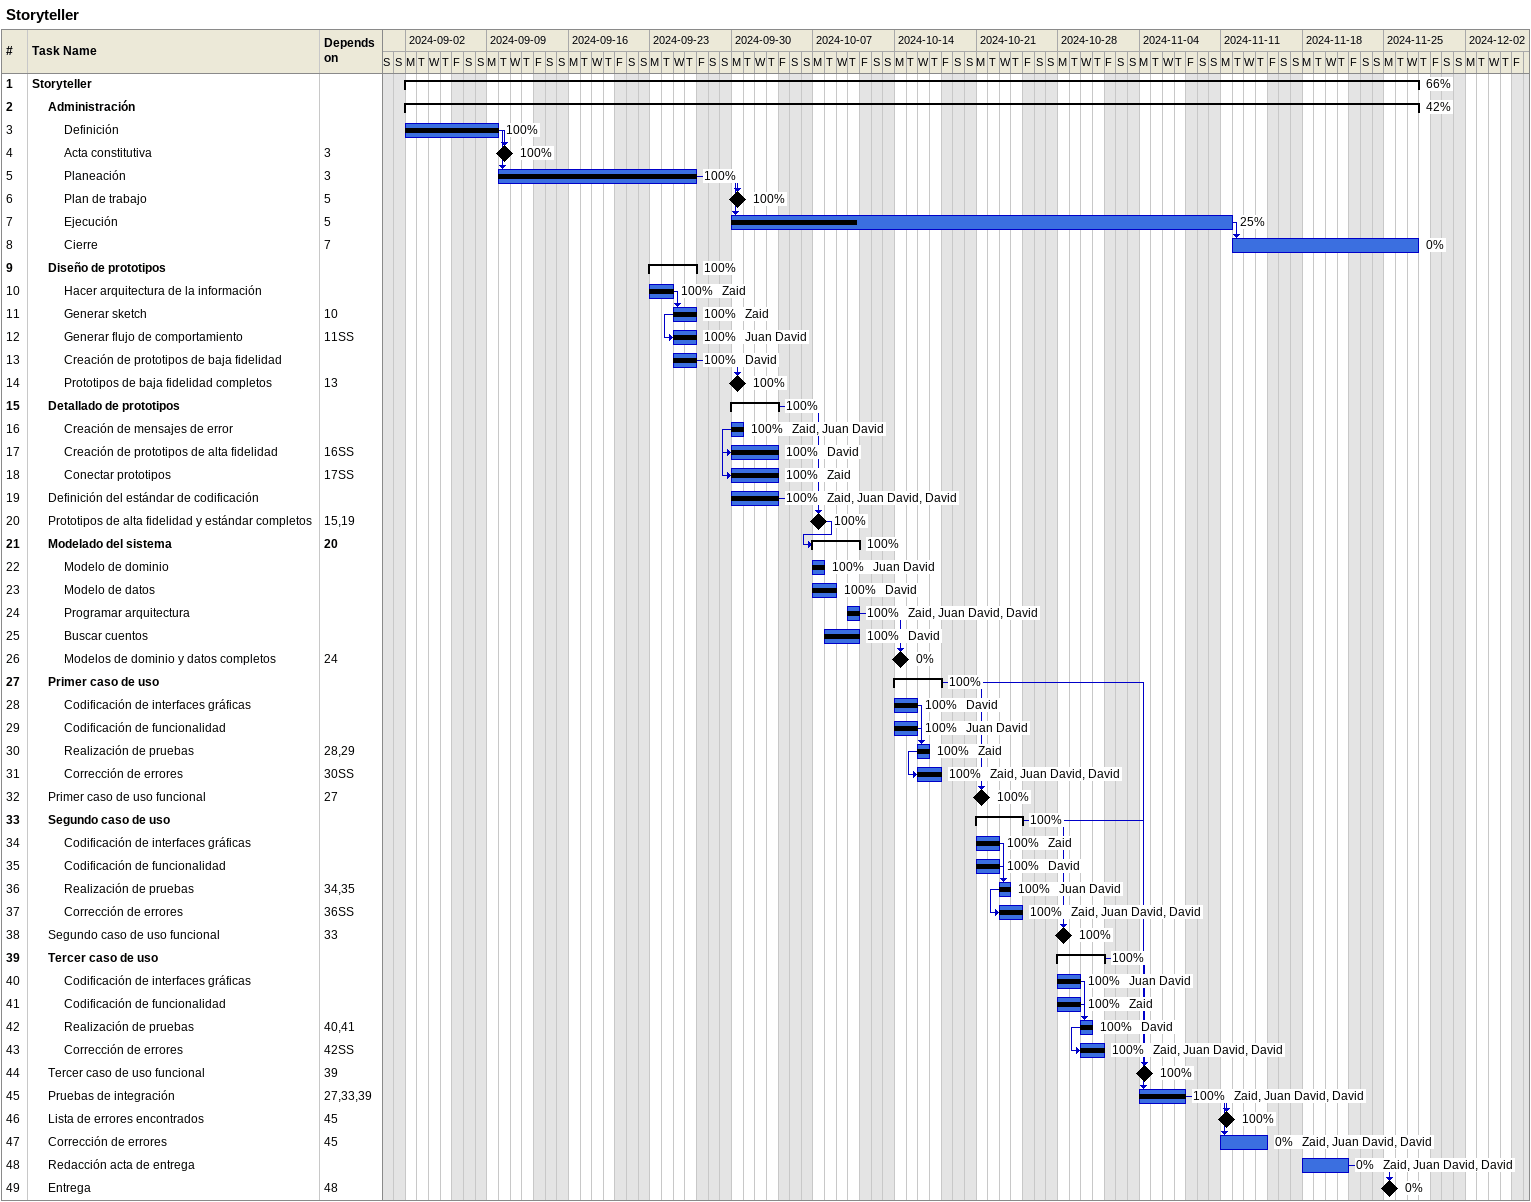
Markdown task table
Storyteller

| ID | Level | Task | Start | Finish | Predecessors | Resources | % complete |
|---|---|---|---|---|---|---|---|
| 1 | 1 | **Storyteller** | 2024-09-02 | 2024-11-27 |  |  | 66 |
| 2 | 2 | **Administración** | 2024-09-02 | 2024-11-27 |  |  | 42 |
| 3 | 3 | Definición | 2024-09-02 | 2024-09-09 |  |  | 100 |
| 4 | 3 | Acta constitutiva (milestone) | 2024-09-10 | 2024-09-10 | 3 |  | 100 |
| 5 | 3 | Planeación | 2024-09-10 | 2024-09-26 | 3 |  | 100 |
| 6 | 3 | Plan de trabajo (milestone) | 2024-09-30 | 2024-09-30 | 5 |  | 100 |
| 7 | 3 | Ejecución | 2024-09-30 | 2024-11-11 | 5 |  | 25 |
| 8 | 3 | Cierre | 2024-11-12 | 2024-11-27 | 7 |  | 0 |
| 9 | 2 | **Diseño de prototipos** | 2024-09-23 | 2024-09-26 |  |  | 100 |
| 10 | 3 | Hacer arquitectura de la información | 2024-09-23 | 2024-09-24 |  | Zaid | 100 |
| 11 | 3 | Generar sketch | 2024-09-25 | 2024-09-26 | 10 | Zaid | 100 |
| 12 | 3 | Generar flujo de comportamiento | 2024-09-25 | 2024-09-26 | 11SS | Juan David | 100 |
| 13 | 3 | Creación de prototipos de baja fidelidad | 2024-09-25 | 2024-09-26 |  | David | 100 |
| 14 | 3 | Prototipos de baja fidelidad completos (milestone) | 2024-09-30 | 2024-09-30 | 13 |  | 100 |
| 15 | 2 | **Detallado de prototipos** | 2024-09-30 | 2024-10-03 |  |  | 100 |
| 16 | 3 | Creación de mensajes de error | 2024-09-30 | 2024-09-30 |  | Zaid, Juan David | 100 |
| 17 | 3 | Creación de prototipos de alta fidelidad | 2024-09-30 | 2024-10-03 | 16SS | David | 100 |
| 18 | 3 | Conectar prototipos | 2024-09-30 | 2024-10-03 | 17SS | Zaid | 100 |
| 19 | 2 | Definición del estándar de codificación | 2024-09-30 | 2024-10-03 |  | Zaid, Juan David, David | 100 |
| 20 | 2 | Prototipos de alta fidelidad y estándar completos (milestone) | 2024-10-07 | 2024-10-07 | 15, 19 |  | 100 |
| 21 | 2 | **Modelado del sistema** | 2024-10-07 | 2024-10-10 | 20 |  | 100 |
| 22 | 3 | Modelo de dominio | 2024-10-07 | 2024-10-07 |  | Juan David | 100 |
| 23 | 3 | Modelo de datos | 2024-10-07 | 2024-10-08 |  | David | 100 |
| 24 | 3 | Programar arquitectura | 2024-10-10 | 2024-10-10 |  | Zaid, Juan David, David | 100 |
| 25 | 3 | Buscar cuentos | 2024-10-08 | 2024-10-10 |  | David | 100 |
| 26 | 3 | Modelos de dominio y datos completos (milestone) | 2024-10-14 | 2024-10-14 | 24 |  | 0 |
| 27 | 2 | **Primer caso de uso** | 2024-10-14 | 2024-10-17 |  |  | 100 |
| 28 | 3 | Codificación de interfaces gráficas | 2024-10-14 | 2024-10-15 |  | David | 100 |
| 29 | 3 | Codificación de funcionalidad | 2024-10-14 | 2024-10-15 |  | Juan David | 100 |
| 30 | 3 | Realización de pruebas | 2024-10-16 | 2024-10-16 | 28, 29 | Zaid | 100 |
| 31 | 3 | Corrección de errores | 2024-10-16 | 2024-10-17 | 30SS | Zaid, Juan David, David | 100 |
| 32 | 2 | Primer caso de uso funcional (milestone) | 2024-10-21 | 2024-10-21 | 27 |  | 100 |
| 33 | 2 | **Segundo caso de uso** | 2024-10-21 | 2024-10-24 |  |  | 100 |
| 34 | 3 | Codificación de interfaces gráficas | 2024-10-21 | 2024-10-22 |  | Zaid | 100 |
| 35 | 3 | Codificación de funcionalidad | 2024-10-21 | 2024-10-22 |  | David | 100 |
| 36 | 3 | Realización de pruebas | 2024-10-23 | 2024-10-23 | 34, 35 | Juan David | 100 |
| 37 | 3 | Corrección de errores | 2024-10-23 | 2024-10-24 | 36SS | Zaid, Juan David, David | 100 |
| 38 | 2 | Segundo caso de uso funcional (milestone) | 2024-10-28 | 2024-10-28 | 33 |  | 100 |
| 39 | 2 | **Tercer caso de uso** | 2024-10-28 | 2024-10-31 |  |  | 100 |
| 40 | 3 | Codificación de interfaces gráficas | 2024-10-28 | 2024-10-29 |  | Juan David | 100 |
| 41 | 3 | Codificación de funcionalidad | 2024-10-28 | 2024-10-29 |  | Zaid | 100 |
| 42 | 3 | Realización de pruebas | 2024-10-30 | 2024-10-30 | 40, 41 | David | 100 |
| 43 | 3 | Corrección de errores | 2024-10-30 | 2024-10-31 | 42SS | Zaid, Juan David, David | 100 |
| 44 | 2 | Tercer caso de uso funcional (milestone) | 2024-11-04 | 2024-11-04 | 39 |  | 100 |
| 45 | 2 | Pruebas de integración | 2024-11-04 | 2024-11-07 | 27, 33, 39 | Zaid, Juan David, David | 100 |
| 46 | 2 | Lista de errores encontrados (milestone) | 2024-11-11 | 2024-11-11 | 45 |  | 100 |
| 47 | 2 | Corrección de errores | 2024-11-11 | 2024-11-14 | 45 | Zaid, Juan David, David | 0 |
| 48 | 2 | Redacción acta de entrega | 2024-11-18 | 2024-11-21 |  | Zaid, Juan David, David | 0 |
| 49 | 2 | Entrega (milestone) | 2024-11-25 | 2024-11-25 | 48 |  | 0 |
